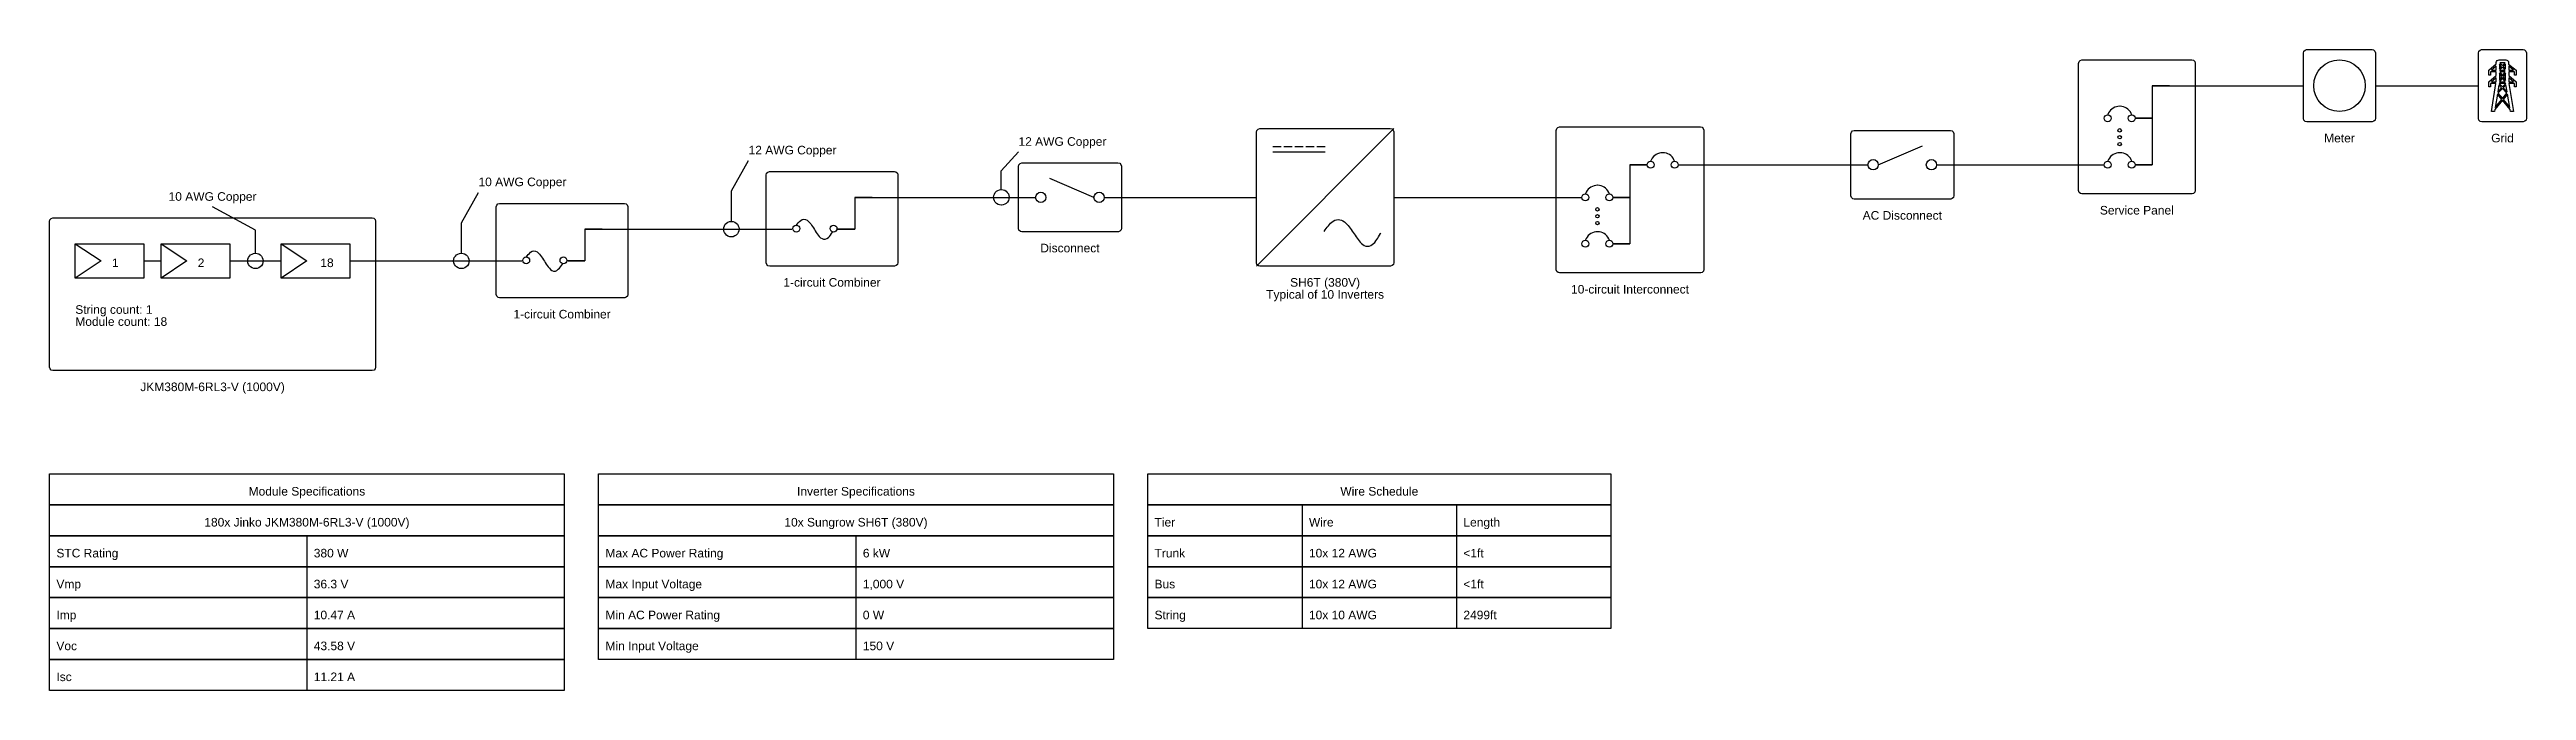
# Model space of a CAD drawing. Extents: x 0 to 1444, y 0 to 373.
import ezdxf
from ezdxf.enums import TextEntityAlignment as Align

# ---------------------------------------------------------------- set-up
doc = ezdxf.new("R2010")
doc.units = 0
doc.styles.get("Standard").update_dxf_attribs({"font": 'arial.ttf'})

msp = doc.modelspace()

# ---------------------------------------------------------------- linework, layer by layer
at = {"color": 0}
for points in [[(1184.5, 289, 0), (1183.6, 289.2, 0), (1182.9, 289.9, 0), (1182.5, 290.9, 0), (1182.5, 291, 0), (1182.5, 291, 0), (1182.5, 365, 0), (1182.5, 365, 0), (1182.8, 366, 0), (1183.5, 366.7, 0), (1184.4, 367, 0), (1184.5, 367, 0), (1184.5, 367, 0), (1248.5, 367, 0), (1248.5, 367, 0), (1249.5, 366.8, 0), (1250.2, 366.1, 0), (1250.5, 365.1, 0), (1250.5, 365, 0), (1250.5, 365, 0), (1250.5, 291, 0), (1250.5, 291, 0), (1250.3, 290, 0), (1249.6, 289.3, 0), (1248.7, 289, 0), (1248.5, 289, 0), (1248.5, 289, 0), (1184.5, 289, 0)], [(1315.6, 331, 0), (1314.6, 331.2, 0), (1313.9, 331.9, 0), (1313.6, 332.9, 0), (1313.6, 333, 0), (1313.6, 333, 0), (1313.6, 371, 0), (1313.6, 371, 0), (1313.8, 372, 0), (1314.5, 372.7, 0), (1315.4, 373, 0), (1315.6, 373, 0), (1315.6, 373, 0), (1353.6, 373, 0), (1353.6, 373, 0), (1354.5, 372.8, 0), (1355.2, 372.1, 0), (1355.6, 371.1, 0), (1355.6, 371, 0), (1355.6, 371, 0), (1355.6, 333, 0), (1355.6, 333, 0), (1355.3, 332, 0), (1354.6, 331.3, 0), (1353.7, 331, 0), (1353.6, 331, 0), (1353.6, 331, 0), (1315.6, 331, 0)], [(1417.6, 331, 0), (1416.6, 331.2, 0), (1415.9, 331.9, 0), (1415.6, 332.9, 0), (1415.6, 333, 0), (1415.6, 333, 0), (1415.6, 371, 0), (1415.6, 371, 0), (1415.8, 372, 0), (1416.5, 372.7, 0), (1417.4, 373, 0), (1417.6, 373, 0), (1417.6, 373, 0), (1441.6, 373, 0), (1441.6, 373, 0), (1442.5, 372.8, 0), (1443.2, 372.1, 0), (1443.6, 371.1, 0), (1443.6, 371, 0), (1443.6, 371, 0), (1443.6, 333, 0), (1443.6, 333, 0), (1443.3, 332, 0), (1442.6, 331.3, 0), (1441.7, 331, 0), (1441.6, 331, 0), (1441.6, 331, 0), (1417.6, 331, 0)], [(1434.2, 337, 0), (1434, 338.1, 0), (1434, 338.1, 0), (1429.6, 343.5, 0), (1429.6, 343.5, 0), (1425.1, 338.1, 0), (1425.1, 338.1, 0), (1424.9, 337, 0), (1424.9, 337, 0), (1423.1, 337, 0), (1423.1, 337, 0), (1425.8, 353.2, 0), (1425.8, 353.2, 0), (1422.6, 353.2, 0), (1422.6, 353.2, 0), (1422.6, 351.4, 0), (1422.6, 351.4, 0), (1421.6, 351.4, 0), (1421.6, 351.4, 0), (1421.6, 354.3, 0), (1421.6, 354.3, 0), (1425.9, 357.9, 0), (1425.9, 357.9, 0), (1425.9, 360, 0), (1425.9, 360, 0), (1422.6, 360, 0), (1422.6, 360, 0), (1422.6, 358.2, 0), (1422.6, 358.2, 0), (1421.6, 358.2, 0), (1421.6, 358.2, 0), (1421.6, 361, 0), (1421.6, 361, 0), (1421.6, 361, 0), (1421.6, 361, 0), (1425.9, 364.7, 0), (1425.9, 364.7, 0), (1425.9, 365.4, 0), (1425.9, 365.4, 0), (1425.9, 365.5, 0), (1425.9, 365.5, 0), (1426.1, 366.1, 0), (1426.5, 366.6, 0), (1426.5, 366.6, 0), (1427, 366.9, 0), (1427.6, 367, 0), (1427.6, 367, 0), (1429.5, 367, 0), (1429.5, 367, 0), (1429.5, 367, 0), (1429.5, 367, 0), (1431.5, 367, 0), (1431.5, 367, 0), (1431.5, 367, 0), (1431.5, 367, 0), (1432.1, 366.9, 0), (1432.6, 366.6, 0), (1432.6, 366.6, 0), (1433, 366.1, 0), (1433.1, 365.5, 0), (1433.1, 365.5, 0), (1433.1, 365.4, 0), (1433.1, 365.4, 0), (1433.1, 364.6, 0), (1433.1, 364.6, 0), (1437.6, 361, 0), (1437.6, 361, 0), (1437.6, 358.2, 0), (1437.6, 358.2, 0), (1436.5, 358.2, 0), (1436.5, 358.2, 0), (1436.5, 360, 0), (1436.5, 360, 0), (1433.2, 360, 0), (1433.2, 360, 0), (1433.2, 357.9, 0), (1433.2, 357.9, 0), (1437.6, 354.3, 0), (1437.6, 354.3, 0), (1437.6, 354.3, 0), (1437.6, 354.3, 0), (1437.6, 351.4, 0), (1437.6, 351.4, 0), (1436.5, 351.4, 0), (1436.5, 351.4, 0), (1436.5, 353.2, 0), (1436.5, 353.2, 0), (1433.3, 353.2, 0), (1433.3, 353.2, 0), (1436, 337, 0), (1436, 337, 0), (1434.2, 337, 0), (1434.2, 337, 0), (1434.2, 337, 0)], [(1423.1, 361, 0), (1426, 361, 0), (1426, 361, 0), (1426, 363.4, 0), (1426, 363.4, 0), (1423.1, 361, 0), (1423.1, 361, 0), (1423.1, 361, 0)], [(1427.8, 361.8, 0), (1429.1, 363.2, 0), (1429.1, 363.2, 0), (1427.8, 364.6, 0), (1427.8, 364.6, 0), (1427.8, 361.8, 0), (1427.8, 361.8, 0), (1427.8, 361.8, 0), (1427.8, 361.8, 0), (1427.8, 361.8, 0)], [(1429.6, 362.7, 0), (1427.9, 361, 0), (1427.9, 361, 0), (1431.2, 361, 0), (1431.2, 361, 0), (1429.6, 362.7, 0), (1429.6, 362.7, 0), (1429.6, 362.7, 0), (1429.6, 362.7, 0), (1429.6, 362.7, 0)], [(1429.6, 363.7, 0), (1431.1, 365.2, 0), (1431.1, 365.2, 0), (1428.1, 365.2, 0), (1428.1, 365.2, 0), (1429.6, 363.7, 0), (1429.6, 363.7, 0), (1429.6, 363.7, 0), (1429.6, 363.7, 0), (1429.6, 363.7, 0)], [(1431.4, 364.6, 0), (1430, 363.2, 0), (1430, 363.2, 0), (1431.4, 361.8, 0), (1431.4, 361.8, 0), (1431.4, 364.6, 0), (1431.4, 364.6, 0), (1431.4, 364.6, 0)], [(1433.2, 363.4, 0), (1433.2, 361, 0), (1433.2, 361, 0), (1436, 361, 0), (1436, 361, 0), (1433.2, 363.4, 0), (1433.2, 363.4, 0), (1433.2, 363.4, 0)], [(1423.1, 354.3, 0), (1426, 354.3, 0), (1426, 354.3, 0), (1426, 356.6, 0), (1426, 356.6, 0), (1423.1, 354.3, 0), (1423.1, 354.3, 0), (1423.1, 354.3, 0), (1423.1, 354.3, 0), (1423.1, 354.3, 0)], [(1426.6, 347, 0), (1425.3, 339.3, 0), (1425.3, 339.3, 0), (1429.2, 344, 0), (1429.2, 344, 0), (1426.6, 347, 0), (1426.6, 347, 0), (1426.6, 347, 0), (1426.6, 347, 0), (1426.6, 347, 0)], [(1427.5, 352.4, 0), (1426.9, 348.5, 0), (1426.9, 348.5, 0), (1429.1, 350.8, 0), (1429.1, 350.8, 0), (1427.5, 352.4, 0), (1427.5, 352.4, 0), (1427.5, 352.4, 0)], [(1432.2, 347.7, 0), (1429.6, 350.4, 0), (1429.6, 350.4, 0), (1426.9, 347.7, 0), (1426.9, 347.7, 0), (1429.6, 344.5, 0), (1429.6, 344.5, 0), (1432.2, 347.7, 0), (1432.2, 347.7, 0), (1432.2, 347.7, 0), (1432.2, 347.7, 0), (1432.2, 347.7, 0)], [(1431.5, 353.2, 0), (1427.7, 353.2, 0), (1427.7, 353.2, 0), (1429.6, 351.3, 0), (1429.6, 351.3, 0), (1431.5, 353.2, 0), (1431.5, 353.2, 0), (1431.5, 353.2, 0), (1431.5, 353.2, 0), (1431.5, 353.2, 0)], [(1427.8, 355.1, 0), (1429.2, 357.2, 0), (1429.2, 357.2, 0), (1427.8, 359.3, 0), (1427.8, 359.3, 0), (1427.8, 355.1, 0), (1427.8, 355.1, 0), (1427.8, 355.1, 0), (1427.8, 355.1, 0), (1427.8, 355.1, 0)], [(1429.6, 356.6, 0), (1427.9, 354.3, 0), (1427.9, 354.3, 0), (1431.2, 354.3, 0), (1431.2, 354.3, 0), (1429.6, 356.6, 0), (1429.6, 356.6, 0), (1429.6, 356.6, 0)], [(1429.6, 357.8, 0), (1431.1, 360, 0), (1431.1, 360, 0), (1428, 360, 0), (1428, 360, 0), (1429.6, 357.8, 0), (1429.6, 357.8, 0), (1429.6, 357.8, 0), (1429.6, 357.8, 0), (1429.6, 357.8, 0)], [(1431.4, 359.2, 0), (1430, 357.2, 0), (1430, 357.2, 0), (1431.4, 355.1, 0), (1431.4, 355.1, 0), (1431.4, 359.2, 0), (1431.4, 359.2, 0), (1431.4, 359.2, 0), (1431.4, 359.2, 0), (1431.4, 359.2, 0)], [(1432.3, 348.5, 0), (1431.6, 352.4, 0), (1431.6, 352.4, 0), (1430, 350.8, 0), (1430, 350.8, 0), (1432.3, 348.5, 0), (1432.3, 348.5, 0), (1432.3, 348.5, 0)], [(1433.8, 339.3, 0), (1432.5, 347, 0), (1432.5, 347, 0), (1430, 344, 0), (1430, 344, 0), (1433.8, 339.3, 0), (1433.8, 339.3, 0), (1433.8, 339.3, 0)], [(1433.2, 356.6, 0), (1433.2, 354.3, 0), (1433.2, 354.3, 0), (1436, 354.3, 0), (1436, 354.3, 0), (1433.2, 356.6, 0), (1433.2, 356.6, 0), (1433.2, 356.6, 0)], [(705.4, 247, 0), (704.5, 247.2, 0), (703.7, 247.9, 0), (703.4, 248.9, 0), (703.4, 249, 0), (703.4, 249, 0), (703.4, 325, 0), (703.4, 325, 0), (703.7, 326, 0), (704.3, 326.7, 0), (705.3, 327, 0), (705.4, 327, 0), (705.4, 327, 0), (781.4, 327, 0), (781.4, 327, 0), (782.4, 326.8, 0), (783.1, 326.1, 0), (783.4, 325.1, 0), (783.4, 325, 0), (783.4, 325, 0), (783.4, 249, 0), (783.4, 249, 0), (783.2, 248, 0), (782.5, 247.3, 0), (781.6, 247, 0), (781.4, 247, 0), (781.4, 247, 0), (705.4, 247, 0)], [(880.1, 243, 0), (879.2, 243.2, 0), (878.4, 243.9, 0), (878.1, 244.9, 0), (878.1, 245, 0), (878.1, 245, 0), (878.1, 326, 0), (878.1, 326, 0), (878.4, 327, 0), (879.1, 327.7, 0), (880, 328, 0), (880.1, 328, 0), (880.1, 328, 0), (962.1, 328, 0), (962.1, 328, 0), (963.1, 327.8, 0), (963.8, 327.1, 0), (964.1, 326.1, 0), (964.1, 326, 0), (964.1, 326, 0), (964.1, 245, 0), (964.1, 245, 0), (963.9, 244, 0), (963.2, 243.3, 0), (962.3, 243, 0), (962.1, 243, 0), (962.1, 243, 0), (880.1, 243, 0)], [(1051.8, 286, 0), (1050.9, 286.2, 0), (1050.2, 286.9, 0), (1049.8, 287.9, 0), (1049.8, 288, 0), (1049.8, 288, 0), (1049.8, 324, 0), (1049.8, 324, 0), (1050.1, 325, 0), (1050.8, 325.7, 0), (1051.7, 326, 0), (1051.8, 326, 0), (1051.8, 326, 0), (1107.8, 326, 0), (1107.8, 326, 0), (1108.8, 325.8, 0), (1109.5, 325.1, 0), (1109.8, 324.1, 0), (1109.8, 324, 0), (1109.8, 324, 0), (1109.8, 288, 0), (1109.8, 288, 0), (1109.6, 287, 0), (1108.9, 286.3, 0), (1108, 286, 0), (1107.8, 286, 0), (1107.8, 286, 0), (1051.8, 286, 0)], [(566.7, 267, 0), (565.8, 267.2, 0), (565, 267.9, 0), (564.7, 268.9, 0), (564.7, 269, 0), (564.7, 269, 0), (564.7, 305, 0), (564.7, 305, 0), (565, 306, 0), (565.6, 306.7, 0), (566.6, 307, 0), (566.7, 307, 0), (566.7, 307, 0), (622.7, 307, 0), (622.7, 307, 0), (623.7, 306.8, 0), (624.4, 306.1, 0), (624.7, 305.1, 0), (624.7, 305, 0), (624.7, 305, 0), (624.7, 269, 0), (624.7, 269, 0), (624.5, 268, 0), (623.8, 267.3, 0), (622.9, 267, 0), (622.7, 267, 0), (622.7, 267, 0), (566.7, 267, 0)], [(419.7, 247, 0), (418.7, 247.2, 0), (418, 247.9, 0), (417.7, 248.9, 0), (417.7, 249, 0), (417.7, 249, 0), (417.7, 300, 0), (417.7, 300, 0), (417.9, 301, 0), (418.6, 301.7, 0), (419.6, 302, 0), (419.7, 302, 0), (419.7, 302, 0), (492.4, 302, 0), (492.4, 302, 0), (493.3, 301.8, 0), (494.1, 301.1, 0), (494.4, 300.1, 0), (494.4, 300, 0), (494.4, 300, 0), (494.4, 249, 0), (494.4, 249, 0), (494.1, 248, 0), (493.5, 247.3, 0), (492.5, 247, 0), (492.4, 247, 0), (492.4, 247, 0), (419.7, 247, 0)], [(550.2, 287, 0), (550.3, 288, 0), (550.7, 288.9, 0), (551.2, 289.8, 0), (551.9, 290.5, 0), (552.7, 291, 0), (553.7, 291.4, 0), (554.6, 291.5, 0), (554.7, 291.5, 0), (554.7, 291.5, 0), (555.7, 291.4, 0), (556.7, 291.1, 0), (557.5, 290.5, 0), (558.2, 289.8, 0), (558.8, 289, 0), (559.1, 288.1, 0), (559.2, 287.1, 0), (559.2, 287, 0), (559.2, 287, 0), (559.1, 286, 0), (558.8, 285.1, 0), (558.3, 284.2, 0), (557.6, 283.5, 0), (556.7, 283, 0), (555.8, 282.6, 0), (554.8, 282.5, 0), (554.7, 282.5, 0), (554.7, 282.5, 0), (553.7, 282.6, 0), (552.8, 282.9, 0), (551.9, 283.5, 0), (551.2, 284.2, 0), (550.7, 285, 0), (550.3, 285.9, 0), (550.2, 286.9, 0), (550.2, 287, 0)], [(2, 186.2, 0), (1, 186.4, 0), (0.3, 187.1, 0), (0, 188.1, 0), (0, 188.2, 0), (0, 188.2, 0), (0, 273, 0), (0, 273, 0), (0.2, 274, 0), (0.9, 274.7, 0), (1.9, 275, 0), (2, 275, 0), (2, 275, 0), (188, 275, 0), (188, 275, 0), (189, 274.8, 0), (189.7, 274.1, 0), (190, 273.1, 0), (190, 273, 0), (190, 273, 0), (190, 188.2, 0), (190, 188.2, 0), (189.8, 187.2, 0), (189.1, 186.5, 0), (188.1, 186.2, 0), (188, 186.2, 0), (188, 186.2, 0), (2, 186.2, 0)], [(262.3, 228.5, 0), (261.4, 228.7, 0), (260.7, 229.4, 0), (260.3, 230.4, 0), (260.3, 230.5, 0), (260.3, 230.5, 0), (260.3, 281.5, 0), (260.3, 281.5, 0), (260.6, 282.5, 0), (261.3, 283.2, 0), (262.2, 283.5, 0), (262.3, 283.5, 0), (262.3, 283.5, 0), (335, 283.5, 0), (335, 283.5, 0), (336, 283.3, 0), (336.7, 282.6, 0), (337, 281.6, 0), (337, 281.5, 0), (337, 281.5, 0), (337, 230.5, 0), (337, 230.5, 0), (336.8, 229.5, 0), (336.1, 228.8, 0), (335.2, 228.5, 0), (335, 228.5, 0), (335, 228.5, 0), (262.3, 228.5, 0)], [(15, 240, 0), (15, 260, 0), (15, 260, 0), (55, 260, 0), (55, 260, 0), (55, 240, 0), (55, 240, 0), (15, 240, 0)], [(65, 240, 0), (65, 260, 0), (65, 260, 0), (105, 260, 0), (105, 260, 0), (105, 240, 0), (105, 240, 0), (65, 240, 0)], [(135, 240, 0), (135, 260, 0), (135, 260, 0), (175, 260, 0), (175, 260, 0), (175, 240, 0), (175, 240, 0), (135, 240, 0)], [(392.9, 268.5, 0), (393, 269.5, 0), (393.3, 270.4, 0), (393.8, 271.3, 0), (394.5, 272, 0), (395.4, 272.5, 0), (396.3, 272.9, 0), (397.3, 273, 0), (397.4, 273, 0), (397.4, 273, 0), (398.4, 272.9, 0), (399.3, 272.6, 0), (400.1, 272, 0), (400.9, 271.3, 0), (401.4, 270.5, 0), (401.7, 269.6, 0), (401.9, 268.6, 0), (401.9, 268.5, 0), (401.9, 268.5, 0), (401.7, 267.5, 0), (401.4, 266.6, 0), (400.9, 265.7, 0), (400.2, 265, 0), (399.4, 264.5, 0), (398.4, 264.1, 0), (397.4, 264, 0), (397.4, 264, 0), (397.4, 264, 0), (396.4, 264.1, 0), (395.4, 264.4, 0), (394.6, 265, 0), (393.9, 265.7, 0), (393.3, 266.5, 0), (393, 267.4, 0), (392.9, 268.4, 0), (392.9, 268.5, 0)], [(115.5, 250, 0), (115.6, 251, 0), (115.9, 251.9, 0), (116.5, 252.8, 0), (117.2, 253.5, 0), (118, 254, 0), (118.9, 254.4, 0), (119.9, 254.5, 0), (120, 254.5, 0), (120, 254.5, 0), (121, 254.4, 0), (121.9, 254.1, 0), (122.8, 253.5, 0), (123.5, 252.8, 0), (124, 252, 0), (124.4, 251.1, 0), (124.5, 250.1, 0), (124.5, 250, 0), (124.5, 250, 0), (124.4, 249, 0), (124.1, 248.1, 0), (123.5, 247.2, 0), (122.8, 246.5, 0), (122, 246, 0), (121.1, 245.6, 0), (120.1, 245.5, 0), (120, 245.5, 0), (120, 245.5, 0), (119, 245.6, 0), (118.1, 245.9, 0), (117.2, 246.5, 0), (116.5, 247.2, 0), (116, 248, 0), (115.6, 248.9, 0), (115.5, 249.9, 0), (115.5, 250, 0)], [(235.5, 250, 0), (235.6, 251, 0), (235.9, 251.9, 0), (236.5, 252.8, 0), (237.2, 253.5, 0), (238, 254, 0), (238.9, 254.4, 0), (239.9, 254.5, 0), (240, 254.5, 0), (240, 254.5, 0), (241, 254.4, 0), (241.9, 254.1, 0), (242.8, 253.5, 0), (243.5, 252.8, 0), (244, 252, 0), (244.4, 251.1, 0), (244.5, 250.1, 0), (244.5, 250, 0), (244.5, 250, 0), (244.4, 249, 0), (244.1, 248.1, 0), (243.5, 247.2, 0), (242.8, 246.5, 0), (242, 246, 0), (241.1, 245.6, 0), (240.1, 245.5, 0), (240, 245.5, 0), (240, 245.5, 0), (239, 245.6, 0), (238.1, 245.9, 0), (237.2, 246.5, 0), (236.5, 247.2, 0), (236, 248, 0), (235.6, 248.9, 0), (235.5, 249.9, 0), (235.5, 250, 0)], [(0, 108, 0), (0, 126, 0), (0, 126, 0), (300, 126, 0), (300, 126, 0), (300, 108, 0), (300, 108, 0), (0, 108, 0)], [(320, 108, 0), (320, 126, 0), (320, 126, 0), (620, 126, 0), (620, 126, 0), (620, 108, 0), (620, 108, 0), (320, 108, 0)], [(640, 108, 0), (640, 126, 0), (640, 126, 0), (910, 126, 0), (910, 126, 0), (910, 108, 0), (910, 108, 0), (640, 108, 0)], [(0, 90, 0), (0, 108, 0), (0, 108, 0), (300, 108, 0), (300, 108, 0), (300, 90, 0), (300, 90, 0), (0, 90, 0)], [(320, 90, 0), (320, 108, 0), (320, 108, 0), (620, 108, 0), (620, 108, 0), (620, 90, 0), (620, 90, 0), (320, 90, 0)], [(640, 90, 0), (640, 108, 0), (640, 108, 0), (910, 108, 0), (910, 108, 0), (910, 90, 0), (910, 90, 0), (640, 90, 0)], [(0, 72, 0), (0, 90, 0), (0, 90, 0), (300, 90, 0), (300, 90, 0), (300, 72, 0), (300, 72, 0), (0, 72, 0)], [(320, 72, 0), (320, 90, 0), (320, 90, 0), (620, 90, 0), (620, 90, 0), (620, 72, 0), (620, 72, 0), (320, 72, 0)], [(640, 72, 0), (640, 90, 0), (640, 90, 0), (910, 90, 0), (910, 90, 0), (910, 72, 0), (910, 72, 0), (640, 72, 0)], [(0, 54, 0), (0, 72, 0), (0, 72, 0), (300, 72, 0), (300, 72, 0), (300, 54, 0), (300, 54, 0), (0, 54, 0)], [(320, 54, 0), (320, 72, 0), (320, 72, 0), (620, 72, 0), (620, 72, 0), (620, 54, 0), (620, 54, 0), (320, 54, 0)], [(640, 54, 0), (640, 72, 0), (640, 72, 0), (910, 72, 0), (910, 72, 0), (910, 54, 0), (910, 54, 0), (640, 54, 0)], [(0, 36, 0), (0, 54, 0), (0, 54, 0), (300, 54, 0), (300, 54, 0), (300, 36, 0), (300, 36, 0), (0, 36, 0)], [(320, 36, 0), (320, 54, 0), (320, 54, 0), (620, 54, 0), (620, 54, 0), (620, 36, 0), (620, 36, 0), (320, 36, 0)], [(640, 36, 0), (640, 54, 0), (640, 54, 0), (910, 54, 0), (910, 54, 0), (910, 36, 0), (910, 36, 0), (640, 36, 0)], [(0, 18, 0), (0, 36, 0), (0, 36, 0), (300, 36, 0), (300, 36, 0), (300, 18, 0), (300, 18, 0), (0, 18, 0)], [(320, 18, 0), (320, 36, 0), (320, 36, 0), (620, 36, 0), (620, 36, 0), (620, 18, 0), (620, 18, 0), (320, 18, 0)], [(0, 0, 0), (0, 18, 0), (0, 18, 0), (300, 18, 0), (300, 18, 0), (300, 0, 0), (300, 0, 0), (0, 0, 0)]]:
    msp.add_polyline3d(points, close=True, dxfattribs=at)
for points in [[(1225.5, 352, 0), (1235.5, 352, 0), (1235.5, 352, 0), (1225.5, 352, 0), (1225.5, 352, 0), (1225.5, 333, 0), (1225.5, 333, 0), (1215.5, 333, 0), (1215.5, 333, 0), (1225.5, 333, 0), (1225.5, 333, 0), (1225.5, 322, 0), (1225.5, 322, 0), (1225.5, 306, 0), (1225.5, 306, 0), (1215.5, 306, 0), (1215.5, 306, 0), (1225.5, 306, 0)], [(1235.5, 352, 0), (1283.6, 352, 0), (1283.6, 352, 0), (1283.6, 352, 0), (1283.6, 352, 0), (1313.6, 352, 0)], [(1355.6, 352, 0), (1385.6, 352, 0), (1385.6, 352, 0), (1385.6, 352, 0), (1385.6, 352, 0), (1415.6, 352, 0)], [(1213.5, 335, 0), (1213.2, 335.9, 0), (1212.7, 336.8, 0), (1212, 337.6, 0), (1211.3, 338.3, 0), (1210.5, 338.9, 0), (1209.6, 339.3, 0), (1208.7, 339.7, 0), (1207.7, 339.9, 0), (1206.7, 340, 0), (1206.5, 340, 0), (1206.5, 340, 0), (1205.5, 339.9, 0), (1204.6, 339.7, 0), (1203.6, 339.4, 0), (1202.7, 338.9, 0), (1201.9, 338.4, 0), (1201.2, 337.7, 0), (1200.5, 336.9, 0), (1200, 336.1, 0), (1199.6, 335.2, 0), (1199.5, 335, 0)], [(703.4, 247, 0), (783.4, 327, 0)], [(397.4, 273, 0), (397.4, 290.7, 0), (397.4, 290.7, 0), (407.4, 308.4, 0)], [(554.7, 291.5, 0), (554.7, 302.4, 0), (554.7, 302.4, 0), (564.7, 313.4, 0)], [(713, 316.6, 0), (717.8, 316.6, 0)], [(713, 313.4, 0), (743.4, 313.4, 0)], [(719.4, 316.6, 0), (724.2, 316.6, 0)], [(725.8, 316.6, 0), (730.6, 316.6, 0)], [(732.2, 316.6, 0), (737, 316.6, 0)], [(738.6, 316.6, 0), (743.4, 316.6, 0)], [(921.1, 306, 0), (931.1, 306, 0), (931.1, 306, 0), (921.1, 306, 0), (921.1, 306, 0), (921.1, 287, 0), (921.1, 287, 0), (911.1, 287, 0), (911.1, 287, 0), (921.1, 287, 0), (921.1, 287, 0), (921.1, 276, 0), (921.1, 276, 0), (921.1, 260, 0), (921.1, 260, 0), (911.1, 260, 0), (911.1, 260, 0), (921.1, 260, 0)], [(947.1, 308, 0), (946.7, 308.9, 0), (946.2, 309.8, 0), (945.6, 310.6, 0), (944.9, 311.3, 0), (944.1, 311.9, 0), (943.2, 312.3, 0), (942.3, 312.7, 0), (941.3, 312.9, 0), (940.3, 313, 0), (940.1, 313, 0), (940.1, 313, 0), (939.1, 312.9, 0), (938.2, 312.7, 0), (937.2, 312.4, 0), (936.3, 311.9, 0), (935.5, 311.4, 0), (934.8, 310.7, 0), (934.1, 309.9, 0), (933.6, 309.1, 0), (933.2, 308.2, 0), (933.1, 308, 0)], [(949.1, 306, 0), (1010.2, 306, 0), (1010.2, 306, 0), (1010.2, 306, 0), (1010.2, 306, 0), (1059.8, 306, 0)], [(1065.8, 306, 0), (1091.6, 317, 0)], [(1099.8, 306, 0), (1149.5, 306, 0), (1149.5, 306, 0), (1149.5, 306, 0), (1149.5, 306, 0), (1197.5, 306, 0)], [(1213.5, 308, 0), (1213.2, 308.9, 0), (1212.7, 309.8, 0), (1212, 310.6, 0), (1211.3, 311.3, 0), (1210.5, 311.9, 0), (1209.6, 312.3, 0), (1208.7, 312.7, 0), (1207.7, 312.9, 0), (1206.7, 313, 0), (1206.5, 313, 0), (1206.5, 313, 0), (1205.5, 312.9, 0), (1204.6, 312.7, 0), (1203.6, 312.4, 0), (1202.7, 311.9, 0), (1201.9, 311.4, 0), (1201.2, 310.7, 0), (1200.5, 309.9, 0), (1200, 309.1, 0), (1199.6, 308.2, 0), (1199.5, 308, 0)], [(240, 254.5, 0), (240, 272.2, 0), (240, 272.2, 0), (250, 289.9, 0)], [(608.7, 287, 0), (583, 298, 0)], [(909.1, 289, 0), (908.7, 289.9, 0), (908.2, 290.8, 0), (907.6, 291.6, 0), (906.9, 292.3, 0), (906.1, 292.9, 0), (905.2, 293.3, 0), (904.3, 293.7, 0), (903.3, 293.9, 0), (902.3, 294, 0), (902.1, 294, 0), (902.1, 294, 0), (901.1, 293.9, 0), (900.2, 293.7, 0), (899.2, 293.4, 0), (898.3, 292.9, 0), (897.5, 292.4, 0), (896.8, 291.7, 0), (896.1, 290.9, 0), (895.6, 290.1, 0), (895.2, 289.2, 0), (895.1, 289, 0)], [(120, 254.5, 0), (120, 267.9, 0), (120, 267.9, 0), (95, 281.4, 0)], [(435.2, 270.5, 0), (435.8, 271.4, 0), (436.4, 272.2, 0), (437, 272.9, 0), (437.8, 273.6, 0), (438.6, 274.1, 0), (439.6, 274.3, 0), (440.6, 274.2, 0), (441.5, 273.8, 0), (442.2, 273.1, 0), (442.9, 272.4, 0), (443.6, 271.6, 0), (444.1, 270.8, 0), (444.7, 270, 0), (445.2, 269.2, 0), (445.8, 268.3, 0), (446.3, 267.5, 0), (446.8, 266.6, 0), (447.4, 265.8, 0), (448, 265, 0), (448.6, 264.2, 0), (449.4, 263.5, 0), (450.2, 263, 0), (451.1, 262.6, 0), (452.1, 262.6, 0), (453, 263, 0), (453.9, 263.6, 0), (454.6, 264.3, 0), (455.2, 265, 0), (455.8, 265.9, 0), (456.3, 266.7, 0), (456.5, 267, 0)], [(469.4, 287, 0), (479.4, 287, 0), (479.4, 287, 0), (469.4, 287, 0), (469.4, 287, 0), (469.4, 268.5, 0), (469.4, 268.5, 0), (459.4, 268.5, 0), (459.4, 268.5, 0), (469.4, 268.5, 0)], [(479.4, 287, 0), (534.7, 287, 0), (534.7, 287, 0), (534.7, 287, 0), (534.7, 287, 0), (574.7, 287, 0)], [(614.7, 287, 0), (654.7, 287, 0), (654.7, 287, 0), (654.7, 287, 0), (654.7, 287, 0), (703.4, 287, 0)], [(783.4, 287, 0), (832.1, 287, 0), (832.1, 287, 0), (832.1, 287, 0), (832.1, 287, 0), (893.1, 287, 0)], [(15, 260, 0), (30, 250, 0), (30, 250, 0), (15, 240, 0)], [(65, 260, 0), (80, 250, 0), (80, 250, 0), (65, 240, 0)], [(135, 260, 0), (150, 250, 0), (150, 250, 0), (135, 240, 0)], [(312, 268.5, 0), (322, 268.5, 0), (322, 268.5, 0), (312, 268.5, 0), (312, 268.5, 0), (312, 250, 0), (312, 250, 0), (302, 250, 0), (302, 250, 0), (312, 250, 0)], [(322, 268.5, 0), (377.4, 268.5, 0), (377.4, 268.5, 0), (377.4, 268.5, 0), (377.4, 268.5, 0), (432.7, 268.5, 0)], [(742.9, 267.2, 0), (743.5, 268.1, 0), (744, 268.9, 0), (744.6, 269.7, 0), (745.3, 270.5, 0), (745.9, 271.2, 0), (746.6, 272, 0), (747.4, 272.6, 0), (748.2, 273.2, 0), (749.1, 273.7, 0), (750, 274, 0), (751, 274.1, 0), (752, 274, 0), (753, 273.7, 0), (753.8, 273.3, 0), (754.7, 272.7, 0), (755.4, 272, 0), (756.1, 271.3, 0), (756.8, 270.6, 0), (757.4, 269.8, 0), (758, 269, 0), (758.6, 268.2, 0), (759.2, 267.4, 0), (759.8, 266.6, 0), (760.3, 265.8, 0), (760.9, 264.9, 0), (761.5, 264.1, 0), (762.1, 263.3, 0), (762.7, 262.5, 0), (763.3, 261.7, 0), (763.9, 261, 0), (764.6, 260.2, 0), (765.4, 259.6, 0), (766.2, 259, 0), (767.1, 258.6, 0), (768.1, 258.5, 0), (769.1, 258.6, 0), (770, 258.9, 0), (770.9, 259.5, 0), (771.6, 260.1, 0), (772.3, 260.8, 0), (773, 261.6, 0), (773.5, 262.4, 0), (774.1, 263.3, 0), (774.6, 264.1, 0), (775.1, 265, 0), (775.6, 265.9, 0), (775.8, 266.4, 0)], [(909.1, 262, 0), (908.7, 262.9, 0), (908.2, 263.8, 0), (907.6, 264.6, 0), (906.9, 265.3, 0), (906.1, 265.9, 0), (905.2, 266.3, 0), (904.3, 266.7, 0), (903.3, 266.9, 0), (902.3, 267, 0), (902.1, 267, 0), (902.1, 267, 0), (901.1, 266.9, 0), (900.2, 266.7, 0), (899.2, 266.4, 0), (898.3, 265.9, 0), (897.5, 265.4, 0), (896.8, 264.7, 0), (896.1, 263.9, 0), (895.6, 263.1, 0), (895.2, 262.2, 0), (895.1, 262, 0)], [(55, 250, 0), (65, 250, 0)], [(105, 250, 0), (135, 250, 0)], [(175, 250, 0), (220, 250, 0), (220, 250, 0), (220, 250, 0), (220, 250, 0), (275.3, 250, 0)], [(277.8, 252, 0), (278.4, 252.9, 0), (279, 253.7, 0), (279.7, 254.4, 0), (280.4, 255.1, 0), (281.3, 255.6, 0), (282.2, 255.8, 0), (283.2, 255.7, 0), (284.1, 255.3, 0), (284.9, 254.6, 0), (285.6, 253.9, 0), (286.2, 253.1, 0), (286.8, 252.3, 0), (287.3, 251.5, 0), (287.9, 250.7, 0), (288.4, 249.8, 0), (288.9, 249, 0), (289.5, 248.1, 0), (290, 247.3, 0), (290.6, 246.5, 0), (291.3, 245.7, 0), (292, 245, 0), (292.8, 244.5, 0), (293.8, 244.1, 0), (294.8, 244.1, 0), (295.7, 244.5, 0), (296.5, 245.1, 0), (297.2, 245.8, 0), (297.8, 246.5, 0), (298.4, 247.4, 0), (298.9, 248.2, 0), (299.1, 248.5, 0)], [(730, 108, 0), (730, 90, 0)], [(820, 108, 0), (820, 90, 0)], [(150, 90, 0), (150, 72, 0)], [(470, 90, 0), (470, 72, 0)], [(730, 90, 0), (730, 72, 0)], [(820, 90, 0), (820, 72, 0)], [(150, 72, 0), (150, 54, 0)], [(470, 72, 0), (470, 54, 0)], [(730, 72, 0), (730, 54, 0)], [(820, 72, 0), (820, 54, 0)], [(150, 54, 0), (150, 36, 0)], [(470, 54, 0), (470, 36, 0)], [(730, 54, 0), (730, 36, 0)], [(820, 54, 0), (820, 36, 0)], [(150, 36, 0), (150, 18, 0)], [(470, 36, 0), (470, 18, 0)], [(150, 18, 0), (150, 0, 0)]]:
    msp.add_polyline3d(points, dxfattribs=at)
for centre, radius in [((1334.6, 352), 15), ((1199.5, 333), 2), ((1213.5, 333), 2), ((1206.5, 326), 1), ((1206.5, 322), 1), ((1206.5, 318), 1), ((933.1, 306), 2), ((947.1, 306), 2), ((1062.8, 306), 3), ((1096.8, 306), 3), ((1199.5, 306), 2), ((1213.5, 306), 2), ((577.7, 287), 3), ((611.7, 287), 3), ((895.1, 287), 2), ((909.1, 287), 2), ((902.1, 280), 1), ((902.1, 276), 1), ((435.2, 268.8), 2), ((456.9, 268.8), 2), ((895.1, 260), 2), ((902.1, 272), 1), ((909.1, 260), 2), ((277.8, 250.3), 2), ((299.5, 250.3), 2)]:
    msp.add_circle(centre, radius, dxfattribs=at)

# ---------------------------------------------------------------- texts
for s, p in [('12 AWG Copper', (564.7, 317)), ('12 AWG Copper', (407.4, 312)), ('10 AWG Copper', (250, 293.5)), ('String count: 1', (15, 219.2)), ('Module count: 18', (15, 212.2)), ('Tier', (644, 95.4)), ('Wire', (734, 95.4)), ('Length', (824, 95.4)), ('STC Rating', (4, 77.4)), ('380 W', (154, 77.4)), ('Max AC Power Rating', (324, 77.4)), ('6 kW', (474, 77.4)), ('Trunk', (644, 77.4)), ('10x 12 AWG', (734, 77.4)), ('<1ft', (824, 77.4)), ('Vmp', (4, 59.4)), ('36.3 V', (154, 59.4)), ('Max Input Voltage', (324, 59.4)), ('1,000 V', (474, 59.4)), ('Bus', (644, 59.4)), ('10x 12 AWG', (734, 59.4)), ('<1ft', (824, 59.4)), ('Imp', (4, 41.4)), ('10.47 A', (154, 41.4)), ('Min AC Power Rating', (324, 41.4)), ('0 W', (474, 41.4)), ('String', (644, 41.4)), ('10x 10 AWG', (734, 41.4)), ('2499ft', (824, 41.4)), ('Voc', (4, 23.4)), ('43.58 V', (154, 23.4)), ('Min Input Voltage', (324, 23.4)), ('150 V', (474, 23.4)), ('Isc', (4, 5.4)), ('11.21 A', (154, 5.4))]:
    msp.add_text(s, height=5).set_placement(p)
for s, p in [('Meter', (1334.6, 319)), ('Grid', (1429.6, 319)), ('10 AWG Copper', (95, 285)), ('AC Disconnect', (1079.8, 274)), ('Service Panel', (1216.5, 277)), ('Disconnect', (594.7, 255)), ('1', (38.3, 246.4)), ('2', (88.3, 246.4)), ('18', (161.7, 246.4)), ('1-circuit Combiner', (456, 235)), ('Typical of 10 Inverters', (743.4, 228)), ('SH6T (380V)', (743.4, 235)), ('10-circuit Interconnect', (921.1, 231)), ('1-circuit Combiner', (298.7, 216.5)), ('JKM380M-6RL3-V (1000V)', (95, 174.2)), ('Module Specifications', (150, 113.4)), ('Inverter Specifications', (470, 113.4)), ('Wire Schedule', (775, 113.4)), ('180x Jinko JKM380M-6RL3-V (1000V)', (150, 95.4)), ('10x Sungrow SH6T (380V)', (470, 95.4))]:
    msp.add_text(s, height=5).set_placement(p, align=Align.CENTER)

doc.saveas('drawing.dxf')
